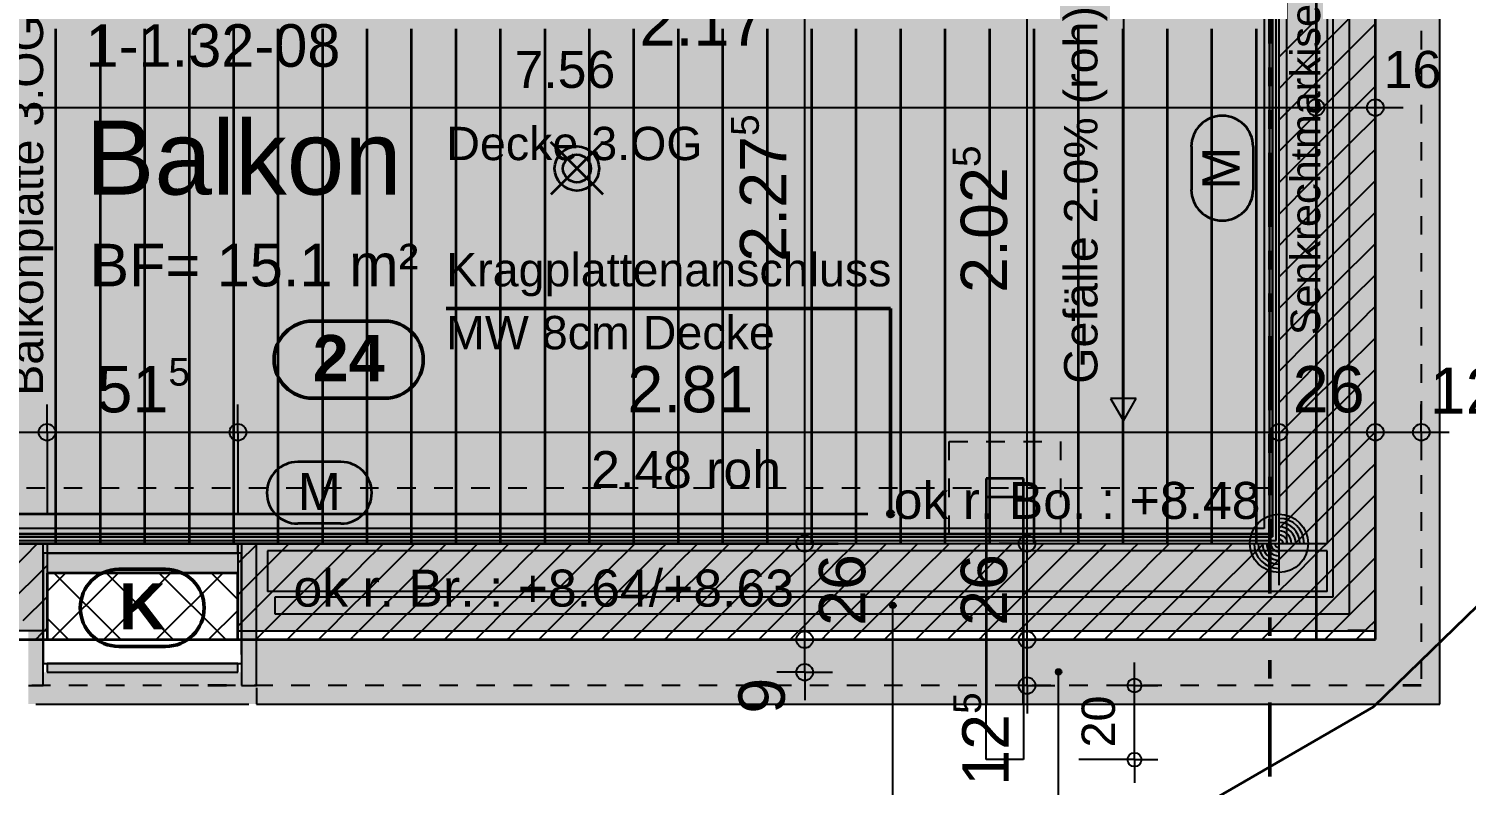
# Model space of a CAD drawing. Header units: centimetres. Extents: x 0.3 to 84.3, y 0.3 to 59.7.
# Drawn here: x 55.77 to 63.53, y 10.26 to 14.34 of the extents above; entities that cross this region are included whole.
import ezdxf

# ---------------------------------------------------------------- set-up
doc = ezdxf.new("R2010")
doc.units = ezdxf.units.CM
for name, pattern in [('AUSGEZOGEN', [0]), ('KURZGESTRICHELT', [0.25, 0.15, -0.1]), ('LINIE_17', [0.05, 0, -0.05]), ('LINIE_23', [0.79, 0.4, -0.13, 0, -0.13, 0, -0.13]), ('PHANTOM', [63.5, 31.75, -6.35, 6.35, -6.35, 6.35, -6.35]), ('PUNKT', [6.35, 0, -6.35]), ('RAND', [44.45, 12.7, -6.35, 12.7, -6.35, 0, -6.35]), ('VERDECKT', [9.525, 6.35, -3.175])]:
    doc.linetypes.add(name, pattern=pattern)
for name, color, linetype, lineweight in [('Allgemein', 7, 'AUSGEZOGEN', 35), ('Ausbau Raeume', 7, 'AUSGEZOGEN', 35), ('Bauachsen grob', 7, 'RAND', 25), ('Baulinien_ Parzellenabstand', 7, 'RAND', 35), ('Beton Ansicht', 7, 'AUSGEZOGEN', 25), ('Beton verdeckt vorne', 7, 'KURZGESTRICHELT', 25), ('Bodenplatte', 7, 'AUSGEZOGEN', 35), ('Decke', 7, 'AUSGEZOGEN', 35), ('Deckendaemmung', 7, 'AUSGEZOGEN', 25), ('Detailmasse', 7, 'AUSGEZOGEN', 25), ('Dichtung', 240, 'AUSGEZOGEN', 25), ('Entwaesserungsb._ Retentionb', 251, 'AUSGEZOGEN', 50), ('Fenster Spezialwand', 7, 'AUSGEZOGEN', 35), ('Holz Fassadenverkleidung', 7, 'AUSGEZOGEN', 35), ('Holzgelaender', 7, 'AUSGEZOGEN', 50), ('Konstruktion oben', 7, 'VERDECKT', 25), ('Raumbezeichnung', 7, 'AUSGEZOGEN', 35), ('Rolladen', 7, 'AUSGEZOGEN', 25), ('Spengler', 7, 'AUSGEZOGEN', 35), ('Text Decke', 7, 'AUSGEZOGEN', 50), ('Text Koten', 7, 'AUSGEZOGEN', 50), ('Text Werkplan Ausfuehrung', 7, 'AUSGEZOGEN', 50), ('Unterkonstruktion', 7, 'AUSGEZOGEN', 35), ('Vermassung Bodenplatte', 180, 'VERDECKT', 50), ('Vermassung Decke', 180, 'VERDECKT', 50), ('Vorhangbrett', 7, 'AUSGEZOGEN', 25), ('Wand Beton bewehrt', 7, 'AUSGEZOGEN', 35), ('Werkplan- Ausfuehrungsmasse', 7, 'AUSGEZOGEN', 25)]:
    doc.layers.add(name, color=color, linetype=linetype, lineweight=lineweight)
doc.layers.add('Elektro Apparate', color=7, linetype='AUSGEZOGEN', lineweight=35, true_color=0x656565)
doc.layers.add('Elektro Text', color=7, linetype='AUSGEZOGEN', lineweight=35, true_color=0x656565)
doc.styles.add('ARIAL', font='ARIAL.TTF')

msp = doc.modelspace()

# ---------------------------------------------------------------- hatches: boundary and pattern name
at = {"layer": 'Allgemein', "linetype": 'AUSGEZOGEN', "lineweight": 25}
for points in [[(55.85, 10.796), (55.85, 11.56), (55.77, 11.56), (55.77, 10.796)], [(55.87, 11.512), (56.9, 11.512), (56.9, 11.56), (55.87, 11.56)], [(56.92, 11.56), (56.92, 10.796), (57, 10.796), (57, 11.56)], [(56.9, 10.916), (55.87, 10.916), (55.87, 10.868), (56.9, 10.868)]]:
    msp.add_hatch(color=32, dxfattribs=at).paths.add_polyline_path(points)
at = {"layer": 'Deckendaemmung', "linetype": 'AUSGEZOGEN', "lineweight": 25, "true_color": 0xfffddf}
msp.add_hatch(color=7, dxfattribs=at).paths.add_polyline_path([(63.04, 16.114), (47.44, 16.114), (47.44, 11.404), (49.54, 11.404), (49.54, 11.092), (55.87, 11.092), (55.87, 11.404), (56.9, 11.404), (56.9, 11.092), (63.04, 11.092)])
at = {"layer": 'Elektro Apparate', "linetype": 'AUSGEZOGEN', "lineweight": 35}
h = msp.add_hatch(color=40, dxfattribs=at)
h.paths.add_polyline_path([(58.677, 13.536), (58.73, 13.589), (58.783, 13.536), (58.7768, 13.5304), (58.7467, 13.5159), (58.7133, 13.5159), (58.6832, 13.5304)], flags=16)
h.paths.add_polyline_path([(58.783, 13.642), (58.73, 13.589), (58.677, 13.642), (58.6832, 13.6476), (58.7133, 13.6621), (58.7467, 13.6621), (58.7768, 13.6476)], flags=16)
at = {"layer": 'Entwaesserungsb._ Retentionb', "linetype": 'AUSGEZOGEN', "lineweight": 25}
msp.add_hatch(color=7, dxfattribs=at).paths.add_polyline_path([(61.611, 12.3462), (61.68, 12.2262), (61.749, 12.3462)])
at = {"layer": 'Fenster Spezialwand', "linetype": 'AUSGEZOGEN', "lineweight": 25, "true_color": 0x8cffff}
for points in [[(62.468, 15.578), (62.468, 11.616), (62.484, 11.616), (62.484, 15.578)], [(62.484, 11.616), (47.4, 11.616), (47.4, 11.6), (62.484, 11.6)]]:
    msp.add_hatch(color=131, dxfattribs=at).paths.add_polyline_path(points)
at = {"layer": 'Holzgelaender', "linetype": 'AUSGEZOGEN', "lineweight": 25, "true_color": 0xe3e3e3}
msp.add_hatch(color=254, dxfattribs=at).paths.add_polyline_path([(62.9, 15.518), (62.9, 11.184), (57.1, 11.184), (57.1, 11.274), (62.81, 11.274), (62.81, 15.518)], flags=16)
at = {"layer": 'Rolladen', "linetype": 'AUSGEZOGEN', "lineweight": 25, "true_color": 0xf2edfc}
for points in [[(62.78, 15.578), (62.78, 11.564), (62.56, 11.564), (62.56, 15.578)], [(62.78, 11.304), (57.06, 11.304), (57.06, 11.524), (62.78, 11.524)]]:
    msp.add_hatch(color=7, dxfattribs=at).paths.add_polyline_path(points, flags=16)
at = {"layer": 'Spengler', "linetype": 'AUSGEZOGEN', "lineweight": 25, "true_color": 0xfafafa}
for points in [[(57, 11.044), (57, 10.696), (63.388, 10.696), (63.388, 15.658), (63.216, 15.658), (63.216, 15.618), (63.04, 15.618), (63.04, 11.044)], [(55.85, 10.868), (55.85, 10.796), (55.77, 10.796), (55.77, 10.696), (57, 10.696), (57, 10.796), (56.92, 10.796), (56.92, 10.868)]]:
    msp.add_hatch(color=7, dxfattribs=at).paths.add_polyline_path(points)
at = {"layer": 'Text Decke', "linetype": 'AUSGEZOGEN', "lineweight": 50, "true_color": 0x00c600}
for points in [[(60.4362, 11.7315), (60.4104, 11.7315), (60.4083, 11.724)], [(60.4362, 11.7315), (60.4083, 11.724), (60.4383, 11.724)], [(60.4383, 11.724), (60.4083, 11.724), (60.4104, 11.7165)], [(60.4308, 11.7369), (60.4158, 11.7369), (60.4104, 11.7315)], [(60.4308, 11.7369), (60.4104, 11.7315), (60.4362, 11.7315)], [(60.4383, 11.724), (60.4104, 11.7165), (60.4362, 11.7165)], [(60.4362, 11.7165), (60.4104, 11.7165), (60.4158, 11.7111)], [(60.4158, 11.7369), (60.4308, 11.7369), (60.4233, 11.739)], [(60.4362, 11.7165), (60.4158, 11.7111), (60.4308, 11.7111)], [(60.4308, 11.7111), (60.4158, 11.7111), (60.4233, 11.709)]]:
    msp.add_hatch(color=92, dxfattribs=at).paths.add_polyline_path(points)
at = {"layer": 'Text Werkplan Ausfuehrung', "linetype": 'AUSGEZOGEN', "lineweight": 25}
for points in [[(60.421, 11.229), (60.451, 11.229), (60.4489, 11.2365)], [(60.421, 11.229), (60.4489, 11.2365), (60.4231, 11.2365)], [(60.4231, 11.2215), (60.451, 11.229), (60.421, 11.229)], [(60.4231, 11.2365), (60.4489, 11.2365), (60.4435, 11.2419)], [(60.4231, 11.2365), (60.4435, 11.2419), (60.4285, 11.2419)], [(60.4231, 11.2215), (60.4489, 11.2215), (60.451, 11.229)], [(60.4285, 11.2161), (60.4489, 11.2215), (60.4231, 11.2215)], [(60.4285, 11.2419), (60.4435, 11.2419), (60.436, 11.244)], [(60.4285, 11.2161), (60.4435, 11.2161), (60.4489, 11.2215)], [(60.4435, 11.2161), (60.4285, 11.2161), (60.436, 11.214)], [(61.315, 10.87), (61.345, 10.87), (61.3429, 10.8775)], [(61.315, 10.87), (61.3429, 10.8775), (61.3171, 10.8775)], [(61.3171, 10.8625), (61.345, 10.87), (61.315, 10.87)], [(61.3171, 10.8775), (61.3429, 10.8775), (61.3375, 10.8829)], [(61.3171, 10.8775), (61.3375, 10.8829), (61.3225, 10.8829)], [(61.3171, 10.8625), (61.3429, 10.8625), (61.345, 10.87)], [(61.3225, 10.8829), (61.3375, 10.8829), (61.33, 10.885)], [(61.3225, 10.8571), (61.3429, 10.8625), (61.3171, 10.8625)], [(61.3225, 10.8571), (61.3375, 10.8571), (61.3429, 10.8625)], [(61.3375, 10.8571), (61.3225, 10.8571), (61.33, 10.855)]]:
    msp.add_hatch(color=7, dxfattribs=at).paths.add_polyline_path(points)

# ---------------------------------------------------------------- linework, layer by layer
at = {"layer": 'Allgemein', "color": 7, "linetype": 'AUSGEZOGEN', "lineweight": 25}
for p, q in [((55.85, 11.56), (55.77, 11.56)), ((55.85, 11.512), (55.85, 11.56)), ((55.85, 11.444), (55.85, 11.512)), ((56.9, 11.56), (55.87, 11.56)), ((55.87, 11.56), (55.87, 11.512)), ((55.87, 11.512), (55.89, 11.512)), ((55.89, 11.512), (56.88, 11.512)), ((56.88, 11.512), (56.9, 11.512)), ((56.9, 11.512), (56.9, 11.56)), ((56.92, 11.56), (56.92, 11.512)), ((57, 11.56), (56.92, 11.56)), ((56.92, 11.512), (56.92, 11.444)), ((57, 11.444), (57, 11.56)), ((55.85, 10.916), (55.85, 11.444)), ((56.92, 11.444), (56.92, 10.964)), ((57, 10.796), (57, 11.444)), ((56.92, 10.964), (56.92, 10.916)), ((55.85, 10.868), (55.85, 10.916)), ((55.85, 10.796), (55.85, 10.868)), ((55.89, 10.916), (55.87, 10.916)), ((55.87, 10.916), (55.87, 10.868)), ((55.87, 10.868), (56.9, 10.868)), ((56.88, 10.916), (55.89, 10.916)), ((56.9, 10.916), (56.88, 10.916)), ((56.9, 10.868), (56.9, 10.916)), ((56.92, 10.916), (56.92, 10.796)), ((55.77, 10.796), (55.85, 10.796)), ((56.92, 10.796), (57, 10.796))]:
    msp.add_line(p, q, dxfattribs=at)
at = {"layer": 'Ausbau Raeume', "color": 254, "linetype": 'AUSGEZOGEN', "lineweight": 35}
for p, q in [((55.9182, 13.6246), (55.9182, 14.3432)), ((56.1582, 13.6246), (56.1582, 14.3432)), ((56.3982, 13.6246), (56.3982, 14.3432)), ((56.6382, 13.6246), (56.6382, 14.3432)), ((56.8782, 13.6246), (56.8782, 14.3432)), ((57.1182, 13.6246), (57.1182, 14.3432)), ((57.3582, 13.6246), (57.3582, 14.3432)), ((57.5982, 13.6246), (57.5982, 14.3432)), ((57.8382, 13.6246), (57.8382, 14.3432)), ((58.0782, 13.6246), (58.0782, 14.3432)), ((58.3182, 13.6246), (58.3182, 14.3432)), ((58.5582, 13.6246), (58.5582, 14.3432)), ((58.7982, 13.6246), (58.7982, 14.3432)), ((59.0382, 13.6246), (59.0382, 14.3432)), ((59.2782, 13.6246), (59.2782, 14.3432)), ((59.5182, 13.6246), (59.5182, 14.3432)), ((59.7582, 13.6246), (59.7582, 14.3432)), ((59.9982, 13.6246), (59.9982, 14.3432)), ((60.2382, 13.6246), (60.2382, 14.3432)), ((60.4782, 13.6246), (60.4782, 14.3432)), ((60.7182, 13.6246), (60.7182, 14.3432)), ((60.9582, 13.6246), (60.9582, 14.3432)), ((61.1982, 13.6246), (61.1982, 14.3432)), ((61.4382, 13.6246), (61.4382, 14.3432)), ((61.6782, 13.6246), (61.6782, 14.3432)), ((61.9182, 13.6246), (61.9182, 14.3432)), ((62.1582, 13.6246), (62.1582, 14.3432)), ((62.3982, 13.6246), (62.3982, 14.3432)), ((55.9182, 12.9046), (55.9182, 13.6232)), ((56.1582, 12.9046), (56.1582, 13.6232)), ((56.3982, 12.9046), (56.3982, 13.6232)), ((56.6382, 12.9046), (56.6382, 13.6232)), ((56.8782, 12.9046), (56.8782, 13.6232)), ((57.1182, 12.9046), (57.1182, 13.6232)), ((57.3582, 12.9046), (57.3582, 13.6232)), ((57.5982, 12.9046), (57.5982, 13.6232)), ((57.8382, 12.9046), (57.8382, 13.6232)), ((58.0782, 12.9046), (58.0782, 13.6232)), ((58.3182, 12.9046), (58.3182, 13.6232)), ((58.5582, 12.9046), (58.5582, 13.6232)), ((58.7982, 12.9046), (58.7982, 13.6232)), ((59.0382, 12.9046), (59.0382, 13.6232)), ((59.2782, 12.9046), (59.2782, 13.6232)), ((59.5182, 12.9046), (59.5182, 13.6232)), ((59.7582, 12.9046), (59.7582, 13.6232)), ((59.9982, 12.9046), (59.9982, 13.6232)), ((60.2382, 12.9046), (60.2382, 13.6232)), ((60.4782, 12.9046), (60.4782, 13.6232)), ((60.7182, 12.9046), (60.7182, 13.6232)), ((60.9582, 12.9046), (60.9582, 13.6232)), ((61.1982, 12.9046), (61.1982, 13.6232)), ((61.4382, 12.9046), (61.4382, 13.6232)), ((61.6782, 12.9046), (61.6782, 13.6232)), ((61.9182, 12.9046), (61.9182, 13.6232)), ((62.1582, 12.9046), (62.1582, 13.6232)), ((62.3982, 12.9046), (62.3982, 13.6232)), ((55.9182, 12.1846), (55.9182, 12.9032)), ((56.1582, 12.1846), (56.1582, 12.9032)), ((56.3982, 12.1846), (56.3982, 12.9032)), ((56.6382, 12.1846), (56.6382, 12.9032)), ((56.8782, 12.1846), (56.8782, 12.9032)), ((57.1182, 12.1846), (57.1182, 12.9032)), ((57.3582, 12.1846), (57.3582, 12.9032)), ((57.5982, 12.1846), (57.5982, 12.9032)), ((57.8382, 12.1846), (57.8382, 12.9032)), ((58.0782, 12.1846), (58.0782, 12.9032)), ((58.3182, 12.1846), (58.3182, 12.9032)), ((58.5582, 12.1846), (58.5582, 12.9032)), ((58.7982, 12.1846), (58.7982, 12.9032)), ((59.0382, 12.1846), (59.0382, 12.9032)), ((59.2782, 12.1846), (59.2782, 12.9032)), ((59.5182, 12.1846), (59.5182, 12.9032)), ((59.7582, 12.1846), (59.7582, 12.9032)), ((59.9982, 12.1846), (59.9982, 12.9032)), ((60.2382, 12.1846), (60.2382, 12.9032)), ((60.4782, 12.1846), (60.4782, 12.9032)), ((60.7182, 12.1846), (60.7182, 12.9032)), ((60.9582, 12.1846), (60.9582, 12.9032)), ((61.1982, 12.1846), (61.1982, 12.9032)), ((61.4382, 12.1846), (61.4382, 12.9032)), ((61.6782, 12.1846), (61.6782, 12.9032)), ((61.9182, 12.1846), (61.9182, 12.9032)), ((62.1582, 12.1846), (62.1582, 12.9032)), ((62.3982, 12.1846), (62.3982, 12.9032)), ((55.9182, 11.56), (55.9182, 12.1832)), ((56.1582, 11.56), (56.1582, 12.1832)), ((56.3982, 11.56), (56.3982, 12.1832)), ((56.6382, 11.56), (56.6382, 12.1832)), ((56.8782, 11.56), (56.8782, 12.1832)), ((57.1182, 11.564), (57.1182, 12.1832)), ((57.3582, 11.564), (57.3582, 12.1832)), ((57.5982, 11.564), (57.5982, 12.1832)), ((57.8382, 11.564), (57.8382, 12.1832)), ((58.0782, 11.564), (58.0782, 12.1832)), ((58.3182, 11.564), (58.3182, 12.1832)), ((58.5582, 11.564), (58.5582, 12.1832)), ((58.7982, 11.564), (58.7982, 12.1832)), ((59.0382, 11.564), (59.0382, 12.1832)), ((59.2782, 11.564), (59.2782, 12.1832)), ((59.5182, 11.564), (59.5182, 12.1832)), ((59.7582, 11.564), (59.7582, 12.1832)), ((59.9982, 11.564), (59.9982, 12.1832)), ((60.2382, 11.564), (60.2382, 12.1832)), ((60.4782, 11.564), (60.4782, 12.1832)), ((60.7182, 11.564), (60.7182, 12.1832)), ((60.9582, 11.564), (60.9582, 12.1832)), ((61.1982, 11.564), (61.1982, 12.1832)), ((61.4382, 11.564), (61.4382, 12.1832)), ((61.6782, 11.564), (61.6782, 12.1832)), ((61.9182, 11.564), (61.9182, 12.1832)), ((62.1582, 11.564), (62.1582, 12.1832)), ((62.3982, 11.564), (62.3982, 12.1832))]:
    msp.add_line(p, q, dxfattribs=at)
at = {"layer": 'Bauachsen grob', "color": 32, "linetype": 'LINIE_23', "lineweight": 50, "true_color": 0xc36e14}
msp.add_line((62.47, 1.394), (62.47, 57.974), dxfattribs=at)
at = {"layer": 'Baulinien_ Parzellenabstand', "color": 240, "linetype": 'RAND', "lineweight": 35}
for p, q in [((68.9349, 16.4281), (63.0297, 10.6803)), ((63.0297, 10.6803), (54.7593, 5.9059))]:
    msp.add_line(p, q, dxfattribs=at)
at = {"layer": 'Beton Ansicht', "color": 7, "linetype": 'AUSGEZOGEN', "lineweight": 25}
for p, q in [((62.52, 11.564), (62.52, 15.618)), ((49.54, 11.564), (55.87, 11.564)), ((55.87, 11.564), (55.87, 11.56)), ((56.9, 11.564), (56.9, 11.56)), ((56.9, 11.564), (62.52, 11.564))]:
    msp.add_line(p, q, dxfattribs=at)
at = {"layer": 'Beton verdeckt vorne', "color": 7, "linetype": 'VERDECKT', "lineweight": 25}
for p, q in [((63.04, 11.044), (63.04, 15.954)), ((55.87, 11.512), (55.87, 11.404)), ((55.87, 11.512), (55.87, 11.404)), ((56.9, 11.56), (56.9, 11.404)), ((49.54, 11.044), (55.87, 11.044)), ((56.9, 11.044), (63.04, 11.044))]:
    msp.add_line(p, q, dxfattribs=at)
at = {"layer": 'Bodenplatte', "color": 92, "linetype": 'VERDECKT', "lineweight": 35, "true_color": 0x00c600}
for p, q in [((63.04, 11.044), (63.04, 15.954)), ((31.34, 11.044), (63.04, 11.044))]:
    msp.add_line(p, q, dxfattribs=at)
at = {"layer": 'Decke', "color": 92, "linetype": 'RAND', "lineweight": 35, "true_color": 0x00c600}
for p, q in [((62.72, 16.114), (62.72, 11.044)), ((47.6, 11.724), (62.72, 11.724)), ((47.44, 11.564), (62.72, 11.564)), ((31.34, 11.044), (62.72, 11.044))]:
    msp.add_line(p, q, dxfattribs=at)
at = {"layer": 'Deckendaemmung', "color": 52, "linetype": 'PHANTOM', "lineweight": 25, "true_color": 0xc6c600}
for p, q in [((63.04, 11.092), (63.04, 15.954)), ((55.87, 11.092), (49.54, 11.092)), ((56.9, 11.092), (63.04, 11.092))]:
    msp.add_line(p, q, dxfattribs=at)
at = {"layer": 'Detailmasse', "color": 240, "linetype": 'AUSGEZOGEN', "lineweight": 25}
for p, q in [((61.74, 10.796), (61.74, 10.921)), ((61.74, 10.796), (61.615, 10.796)), ((61.74, 10.796), (61.865, 10.796)), ((61.74, 10.796), (61.74, 10.796)), ((61.74, 10.396), (61.74, 10.796)), ((61.74, 10.396), (61.44, 10.396)), ((61.74, 10.396), (61.615, 10.396)), ((61.74, 10.396), (61.865, 10.396)), ((61.74, 10.396), (61.74, 10.271))]:
    msp.add_line(p, q, dxfattribs=at)
for centre in [(61.74, 10.796), (61.74, 10.396)]:
    msp.add_circle(centre, 0.0375, dxfattribs=at)
at = {"layer": 'Dichtung', "color": 21, "linetype": 'AUSGEZOGEN', "lineweight": 25, "true_color": 0xffa8a8}
for p, q in [((62.7845, 14.2864), (62.9962, 14.4981)), ((62.52, 14.1916), (62.6992, 14.3708)), ((62.8694, 14.2015), (63.04, 14.3722)), ((62.5724, 14.0742), (62.7841, 14.286)), ((62.6572, 13.9894), (62.8689, 14.2011)), ((62.9542, 14.1167), (63.04, 14.2025)), ((62.52, 14.0219), (62.572, 14.0738)), ((62.7421, 13.9045), (62.9538, 14.1163)), ((62.52, 13.8522), (62.6568, 13.989)), ((62.8269, 13.8197), (63.0386, 14.0314)), ((63.0391, 14.0318), (63.04, 14.0328)), ((62.53, 13.6924), (62.7417, 13.9041)), ((62.6148, 13.6076), (62.8265, 13.8193)), ((62.9118, 13.7348), (63.04, 13.863)), ((62.6997, 13.5227), (62.9114, 13.7344)), ((62.52, 13.6825), (62.5295, 13.692)), ((62.9966, 13.65), (63.04, 13.6933)), ((62.52, 13.5128), (62.6144, 13.6071)), ((62.7845, 13.4379), (62.9962, 13.6496)), ((62.52, 13.343), (62.6992, 13.5223)), ((62.8694, 13.353), (63.04, 13.5236)), ((62.5724, 13.2257), (62.7841, 13.4374)), ((62.6572, 13.1409), (62.8689, 13.3526)), ((62.9542, 13.2681), (63.04, 13.3539)), ((62.52, 13.1733), (62.572, 13.2253)), ((62.7421, 13.056), (62.9538, 13.2677)), ((62.52, 13.0036), (62.6568, 13.1404)), ((62.8269, 12.9712), (63.0386, 13.1829)), ((63.0391, 13.1833), (63.04, 13.1842)), ((62.53, 12.8439), (62.7417, 13.0556)), ((62.6148, 12.759), (62.8265, 12.9707)), ((62.9118, 12.8863), (63.04, 13.0145)), ((62.6997, 12.6742), (62.9114, 12.8859)), ((62.52, 12.8339), (62.5295, 12.8435)), ((62.9966, 12.8015), (63.04, 12.8448)), ((62.52, 12.6642), (62.6144, 12.7586)), ((62.7845, 12.5893), (62.9962, 12.801)), ((62.52, 12.4945), (62.6992, 12.6738)), ((62.8694, 12.5045), (63.04, 12.6751)), ((62.5724, 12.3772), (62.7841, 12.5889)), ((62.6572, 12.2923), (62.8689, 12.504)), ((62.9542, 12.4196), (63.04, 12.5054)), ((62.7421, 12.2075), (62.9538, 12.4192)), ((62.52, 12.3248), (62.572, 12.3768)), ((62.52, 12.1551), (62.6568, 12.2919)), ((62.8269, 12.1226), (63.0386, 12.3343)), ((63.0391, 12.3348), (63.04, 12.3357)), ((62.53, 11.9954), (62.7417, 12.2071)), ((62.6148, 11.9105), (62.8265, 12.1222)), ((62.9118, 12.0378), (63.04, 12.166)), ((62.6997, 11.8256), (62.9114, 12.0374)), ((62.52, 11.9854), (62.5295, 11.9949)), ((62.7845, 11.7408), (62.9962, 11.9525)), ((62.9966, 11.9529), (63.04, 11.9963)), ((62.52, 11.8157), (62.6144, 11.9101)), ((62.52, 11.646), (62.6992, 11.8252)), ((62.8694, 11.6559), (63.04, 11.8266)), ((62.5724, 11.5287), (62.7841, 11.7404)), ((62.6572, 11.4438), (62.8689, 11.6555)), ((62.9542, 11.5711), (63.04, 11.6569)), ((55.7842, 11.5287), (55.8195, 11.564)), ((56.9, 11.4566), (57.0074, 11.564)), ((57.0994, 11.4862), (57.1771, 11.564)), ((57.1842, 11.4014), (57.3468, 11.564)), ((57.4812, 11.5287), (57.5165, 11.564)), ((57.5661, 11.4438), (57.6863, 11.564)), ((57.6509, 11.359), (57.856, 11.564)), ((57.9479, 11.4862), (58.0257, 11.564)), ((58.0328, 11.4014), (58.1954, 11.564)), ((58.3297, 11.5287), (58.3651, 11.564)), ((58.4146, 11.4438), (58.5348, 11.564)), ((58.4994, 11.359), (58.7045, 11.564)), ((58.7964, 11.4862), (58.8742, 11.564)), ((58.8813, 11.4014), (59.0439, 11.564)), ((59.1783, 11.5287), (59.2136, 11.564)), ((59.2631, 11.4438), (59.3833, 11.564)), ((59.348, 11.359), (59.553, 11.564)), ((59.645, 11.4862), (59.7227, 11.564)), ((59.7298, 11.4014), (59.8924, 11.564)), ((60.0268, 11.5287), (60.0621, 11.564)), ((60.1116, 11.4438), (60.2318, 11.564)), ((60.1965, 11.359), (60.4015, 11.564)), ((60.4935, 11.4862), (60.5712, 11.564)), ((60.5783, 11.4014), (60.741, 11.564)), ((60.8753, 11.5287), (60.9107, 11.564)), ((60.9602, 11.4438), (61.0804, 11.564)), ((61.045, 11.359), (61.2501, 11.564)), ((61.342, 11.4862), (61.4198, 11.564)), ((61.4269, 11.4014), (61.5895, 11.564)), ((61.7239, 11.5287), (61.7592, 11.564)), ((61.8087, 11.4438), (61.9289, 11.564)), ((61.8936, 11.359), (62.0986, 11.564)), ((62.1905, 11.4862), (62.2683, 11.564)), ((62.2754, 11.4014), (62.438, 11.564)), ((62.7421, 11.359), (62.9538, 11.5707)), ((55.572, 11.3165), (55.7837, 11.5282)), ((56.9, 11.2869), (57.0989, 11.4858)), ((57.2691, 11.3165), (57.4808, 11.5282)), ((57.7358, 11.2741), (57.9475, 11.4858)), ((58.1176, 11.3165), (58.3293, 11.5282)), ((58.5843, 11.2741), (58.796, 11.4858)), ((58.9661, 11.3165), (59.1778, 11.5282)), ((59.4328, 11.2741), (59.6445, 11.4858)), ((59.8147, 11.3165), (60.0264, 11.5282)), ((60.2814, 11.2741), (60.4931, 11.4858)), ((60.6632, 11.3165), (60.8749, 11.5282)), ((61.1299, 11.2741), (61.3416, 11.4858)), ((61.5117, 11.3165), (61.7234, 11.5282)), ((61.9784, 11.2741), (62.1901, 11.4858)), ((62.3602, 11.3165), (62.572, 11.5282)), ((62.8269, 11.2741), (63.0386, 11.4858)), ((63.0391, 11.4862), (63.04, 11.4872)), ((55.6569, 11.2317), (55.8686, 11.4434)), ((55.869, 11.4438), (55.87, 11.4448)), ((57.3539, 11.2317), (57.5656, 11.4434)), ((58.2025, 11.2317), (58.4142, 11.4434)), ((59.051, 11.2317), (59.2627, 11.4434)), ((59.8995, 11.2317), (60.1112, 11.4434)), ((60.748, 11.2317), (60.9598, 11.4434)), ((61.5966, 11.2317), (61.8083, 11.4434)), ((62.4451, 11.2317), (62.6568, 11.4434)), ((56.9721, 11.1893), (57.1838, 11.401)), ((57.4388, 11.1468), (57.6505, 11.3585)), ((57.8206, 11.1893), (58.0323, 11.401)), ((58.2873, 11.1468), (58.499, 11.3585)), ((58.6692, 11.1893), (58.8809, 11.401)), ((59.1358, 11.1468), (59.3475, 11.3585)), ((59.5177, 11.1893), (59.7294, 11.401)), ((59.9844, 11.1468), (60.1961, 11.3585)), ((60.3662, 11.1893), (60.5779, 11.401)), ((60.8329, 11.1468), (61.0446, 11.3585)), ((61.2147, 11.1893), (61.4264, 11.401)), ((61.6814, 11.1468), (61.8931, 11.3585)), ((62.0633, 11.1893), (62.275, 11.401)), ((62.53, 11.1468), (62.7417, 11.3585)), ((55.7417, 11.1468), (55.87, 11.2751)), ((57.0569, 11.1044), (57.2687, 11.3161)), ((57.5236, 11.062), (57.7353, 11.2737)), ((57.9055, 11.1044), (58.1172, 11.3161)), ((58.3722, 11.062), (58.5839, 11.2737)), ((58.754, 11.1044), (58.9657, 11.3161)), ((59.2207, 11.062), (59.4324, 11.2737)), ((59.6025, 11.1044), (59.8142, 11.3161)), ((60.0692, 11.062), (60.2809, 11.2737)), ((60.4511, 11.1044), (60.6628, 11.3161)), ((60.9178, 11.062), (61.1295, 11.2737)), ((61.2996, 11.1044), (61.5113, 11.3161)), ((61.7663, 11.062), (61.978, 11.2737)), ((62.1481, 11.1044), (62.3598, 11.3161)), ((62.6148, 11.062), (62.8265, 11.2737)), ((62.9118, 11.1893), (63.04, 11.3175)), ((56.9, 11.1172), (56.9717, 11.1888)), ((57.1663, 11.044), (57.3535, 11.2313)), ((57.6754, 11.044), (57.8202, 11.1888)), ((58.0148, 11.044), (58.202, 11.2313)), ((58.5239, 11.044), (58.6687, 11.1888)), ((58.8633, 11.044), (59.0506, 11.2313)), ((59.3724, 11.044), (59.5173, 11.1888)), ((59.7118, 11.044), (59.8991, 11.2313)), ((60.221, 11.044), (60.3658, 11.1888)), ((60.5604, 11.044), (60.7476, 11.2313)), ((61.0695, 11.044), (61.2143, 11.1888)), ((61.4089, 11.044), (61.5961, 11.2313)), ((61.918, 11.044), (62.0628, 11.1888)), ((62.2574, 11.044), (62.4447, 11.2313)), ((62.7665, 11.044), (62.9114, 11.1888)), ((55.8266, 11.062), (55.87, 11.1054)), ((56.9965, 11.044), (57.0565, 11.104)), ((57.336, 11.044), (57.4384, 11.1464)), ((57.8451, 11.044), (57.9051, 11.104)), ((58.1845, 11.044), (58.2869, 11.1464)), ((58.6936, 11.044), (58.7536, 11.104)), ((59.033, 11.044), (59.1354, 11.1464)), ((59.5421, 11.044), (59.6021, 11.104)), ((59.8815, 11.044), (59.9839, 11.1464)), ((60.3907, 11.044), (60.4506, 11.104)), ((60.7301, 11.044), (60.8325, 11.1464)), ((61.2392, 11.044), (61.2992, 11.104)), ((61.5786, 11.044), (61.681, 11.1464)), ((62.0877, 11.044), (62.1477, 11.104)), ((62.4271, 11.044), (62.5295, 11.1464)), ((62.9362, 11.044), (62.9962, 11.104)), ((62.9966, 11.1044), (63.04, 11.1478)), ((55.8086, 11.044), (55.8262, 11.0615)), ((57.5057, 11.044), (57.5232, 11.0615)), ((58.3542, 11.044), (58.3717, 11.0615)), ((59.2027, 11.044), (59.2203, 11.0615)), ((60.0512, 11.044), (60.0688, 11.0615)), ((60.8998, 11.044), (60.9173, 11.0615)), ((61.7483, 11.044), (61.7659, 11.0615)), ((62.5968, 11.044), (62.6144, 11.0615))]:
    msp.add_line(p, q, dxfattribs=at)
at = {"layer": 'Elektro Apparate', "color": 40, "linetype": 'AUSGEZOGEN', "lineweight": 35}
for p, q in [((58.8714, 13.7304), (58.5886, 13.4476)), ((58.8714, 13.4476), (58.5886, 13.7304))]:
    msp.add_line(p, q, dxfattribs=at)
for radius in [0.12, 0.075]:
    msp.add_circle((58.73, 13.589), radius, dxfattribs=at)
at = {"layer": 'Elektro Text', "color": 40, "linetype": 'AUSGEZOGEN', "lineweight": 35}
for p, q in [((62.0467, 13.7071), (62.0467, 13.4743)), ((62.38, 13.7071), (62.38, 13.4743)), ((57.4561, 12.004), (57.2233, 12.004)), ((57.4561, 11.6707), (57.2233, 11.6707))]:
    msp.add_line(p, q, dxfattribs=at)
for centre, start, end in [((62.2133, 13.7071), 0, 180), ((62.2133, 13.4743), 180, 0), ((57.2233, 11.8373), 90, 270), ((57.4561, 11.8373), 270, 90)]:
    msp.add_arc(centre, 0.1667, start, end, dxfattribs=at)
at = {"layer": 'Entwaesserungsb._ Retentionb', "color": 7, "linetype": 'AUSGEZOGEN', "lineweight": 25}
for p, q in [((61.68, 14.4752), (61.68, 12.2262)), ((61.749, 12.3462), (61.611, 12.3462)), ((61.611, 12.3462), (61.68, 12.2262)), ((61.68, 12.3462), (61.68, 12.3762)), ((61.68, 12.2262), (61.749, 12.3462)), ((61.68, 12.2262), (61.68, 12.2262)), ((61.68, 12.2262), (61.68, 12.2262)), ((61.68, 12.2262), (61.68, 12.2262))]:
    msp.add_line(p, q, dxfattribs=at)
at = {"layer": 'Entwaesserungsb._ Retentionb', "color": 7, "linetype": 'LINIE_17', "lineweight": 25}
msp.add_line((47.36, 11.864), (62.52, 11.864), dxfattribs=at)
at = {"layer": 'Fenster Spezialwand', "color": 7, "linetype": 'AUSGEZOGEN', "lineweight": 25}
for p, q in [((62.44, 15.578), (62.44, 11.644)), ((62.468, 11.644), (62.468, 15.578)), ((62.468, 15.578), (62.468, 11.644)), ((62.484, 11.616), (62.484, 15.578)), ((62.484, 15.578), (62.484, 11.616)), ((62.504, 11.6), (62.504, 15.578)), ((62.44, 11.644), (47.4, 11.644)), ((62.468, 11.644), (62.468, 11.616)), ((62.468, 11.616), (62.468, 11.644)), ((47.4, 11.616), (62.468, 11.616)), ((62.468, 11.616), (47.4, 11.616)), ((47.4, 11.6), (62.484, 11.6)), ((62.484, 11.6), (47.4, 11.6)), ((47.4, 11.58), (62.504, 11.58)), ((62.484, 11.616), (62.484, 11.6)), ((62.484, 11.6), (62.484, 11.616)), ((62.504, 11.58), (62.504, 11.6))]:
    msp.add_line(p, q, dxfattribs=at)
at = {"layer": 'Holz Fassadenverkleidung', "color": 7, "linetype": 'LINIE_17', "lineweight": 25}
for p, q in [((63.288, 47.732), (63.288, 10.796)), ((63.288, 10.796), (31.092, 10.796))]:
    msp.add_line(p, q, dxfattribs=at)
at = {"layer": 'Holzgelaender', "color": 7, "linetype": 'AUSGEZOGEN', "lineweight": 25}
for p, q in [((62.81, 15.518), (62.81, 11.274)), ((62.9, 11.184), (62.9, 15.518)), ((57.1, 11.274), (57.1, 11.184)), ((62.81, 11.274), (57.1, 11.274)), ((57.1, 11.184), (62.9, 11.184))]:
    msp.add_line(p, q, dxfattribs=at)
at = {"layer": 'Konstruktion oben', "color": 7, "linetype": 'PUNKT', "lineweight": 35}
for p, q in [((63.288, 47.732), (63.288, 10.796)), ((62.992, 15.618), (62.992, 11.092)), ((62.992, 11.092), (57, 11.092)), ((63.288, 10.796), (31.092, 10.796))]:
    msp.add_line(p, q, dxfattribs=at)
at = {"layer": 'Rolladen', "color": 202, "linetype": 'PHANTOM', "lineweight": 25}
for p, q in [((62.56, 15.578), (62.56, 11.564)), ((62.78, 15.578), (62.78, 11.564)), ((62.56, 11.564), (62.78, 11.564)), ((57.06, 11.524), (57.06, 11.304)), ((62.78, 11.524), (57.06, 11.524)), ((62.78, 11.304), (62.78, 11.524)), ((62.78, 11.304), (57.06, 11.304))]:
    msp.add_line(p, q, dxfattribs=at)
at = {"layer": 'Spengler', "color": 7, "linetype": 'AUSGEZOGEN', "lineweight": 25}
for p, q in [((63.04, 11.044), (63.04, 15.618)), ((63.388, 10.696), (63.388, 15.658)), ((57, 11.044), (63.04, 11.044)), ((57, 10.784), (57, 10.696)), ((55.81, 10.696), (56.96, 10.696)), ((57, 10.696), (63.388, 10.696))]:
    msp.add_line(p, q, dxfattribs=at)
at = {"layer": 'Spengler', "color": 240, "linetype": 'LINIE_17', "lineweight": 25}
for p, q in [((60.74, 12.114), (61.34, 12.114)), ((60.74, 11.614), (60.74, 12.114)), ((61.34, 12.114), (61.34, 11.614)), ((61.34, 11.614), (60.74, 11.614))]:
    msp.add_line(p, q, dxfattribs=at)
at = {"layer": 'Spengler', "color": 240, "linetype": 'VERDECKT', "lineweight": 35}
for p, q in [((61.14, 11.914), (60.94, 11.914)), ((60.94, 11.914), (60.94, 10.696)), ((61.14, 10.696), (61.14, 11.914)), ((61.14, 11.814), (60.94, 11.814))]:
    msp.add_line(p, q, dxfattribs=at)
at = {"layer": 'Spengler', "color": 240, "linetype": 'AUSGEZOGEN', "lineweight": 25}
for p, q in [((60.94, 10.396), (60.94, 10.696)), ((61.14, 10.696), (61.14, 10.396)), ((61.14, 10.396), (60.94, 10.396))]:
    msp.add_line(p, q, dxfattribs=at)
at = {"layer": 'Text Decke', "color": 92, "linetype": 'AUSGEZOGEN', "lineweight": 50, "true_color": 0x00c600}
for p, q in [((58.0241, 12.832), (60.4233, 12.832)), ((60.4233, 12.832), (60.4233, 11.724)), ((60.4083, 11.724), (60.4083, 11.724)), ((60.4233, 11.739), (60.4233, 11.739)), ((60.4383, 11.724), (60.4383, 11.724)), ((60.4233, 11.709), (60.4233, 11.709))]:
    msp.add_line(p, q, dxfattribs=at)
msp.add_circle((60.4233, 11.724), 0.015, dxfattribs=at)
at = {"layer": 'Text Koten', "color": 240, "linetype": 'AUSGEZOGEN', "lineweight": 25}
for p, q in [((62.52, 11.339), (62.52, 11.789)), ((62.52, 11.4065), (62.52, 11.7215)), ((62.295, 11.564), (62.745, 11.564)), ((62.3627, 11.564), (62.6775, 11.564))]:
    msp.add_line(p, q, dxfattribs=at)
msp.add_circle((62.52, 11.564), 0.1575, dxfattribs=at)
for radius, start, end in [(0.135, 0, 90), (0.1125, 0, 90), (0.09, 0, 90), (0.135, 180, 270), (0.1125, 180, 270), (0.09, 180, 270), (0.0675, 180, 270), (0.045, 180, 270), (0.0225, 180, 270), (0.0675, 0, 90), (0.045, 0, 90), (0.0225, 0, 90)]:
    msp.add_arc((62.52, 11.564), radius, start, end, dxfattribs=at)
at = {"layer": 'Text Werkplan Ausfuehrung', "color": 240, "linetype": 'AUSGEZOGEN', "lineweight": 50}
for p, q in [((57.6926, 12.7648), (57.3042, 12.7648)), ((57.6926, 12.3481), (57.3042, 12.3481))]:
    msp.add_line(p, q, dxfattribs=at)
at = {"layer": 'Text Werkplan Ausfuehrung', "color": 92, "linetype": 'AUSGEZOGEN', "lineweight": 50, "true_color": 0x00b300}
for p, q in [((56.5101, 11.424), (56.2579, 11.424)), ((56.5101, 11.0073), (56.2579, 11.0073))]:
    msp.add_line(p, q, dxfattribs=at)
at = {"layer": 'Text Werkplan Ausfuehrung', "color": 7, "linetype": 'AUSGEZOGEN', "lineweight": 25}
for p, q in [((60.421, 11.229), (60.421, 11.229)), ((60.436, 11.244), (60.436, 11.244)), ((60.436, 9.9233), (60.436, 11.229)), ((60.436, 11.214), (60.436, 11.214)), ((60.451, 11.229), (60.451, 11.229)), ((61.315, 10.87), (61.315, 10.87)), ((61.33, 10.885), (61.33, 10.885)), ((61.33, 9.5133), (61.33, 10.87)), ((61.345, 10.87), (61.345, 10.87)), ((61.33, 10.855), (61.33, 10.855))]:
    msp.add_line(p, q, dxfattribs=at)
for centre in [(60.436, 11.229), (61.33, 10.87)]:
    msp.add_circle(centre, 0.015, dxfattribs=at)
at = {"layer": 'Text Werkplan Ausfuehrung', "color": 240, "linetype": 'AUSGEZOGEN', "lineweight": 50}
for centre, start, end in [((57.3042, 12.5564), 90, 270), ((57.6926, 12.5564), 270, 90)]:
    msp.add_arc(centre, 0.2083, start, end, dxfattribs=at)
at = {"layer": 'Text Werkplan Ausfuehrung', "color": 92, "linetype": 'AUSGEZOGEN', "lineweight": 50, "true_color": 0x00b300}
for centre, start, end in [((56.2579, 11.2157), 90, 270), ((56.5101, 11.2157), 270, 90)]:
    msp.add_arc(centre, 0.2083, start, end, dxfattribs=at)
at = {"layer": 'Unterkonstruktion', "color": 7, "linetype": 'AUSGEZOGEN', "lineweight": 25}
for p, q in [((55.87, 11.512), (55.85, 11.512)), ((55.85, 11.512), (55.85, 11.444)), ((55.89, 11.512), (55.87, 11.512)), ((56.88, 11.512), (55.89, 11.512)), ((56.9, 11.512), (56.88, 11.512)), ((56.92, 11.512), (56.9, 11.512)), ((56.92, 11.444), (56.92, 11.512)), ((55.85, 11.444), (55.85, 10.916)), ((56.92, 10.964), (56.92, 11.444)), ((55.87, 11.044), (55.87, 11.404)), ((55.87, 11.404), (55.89, 11.404)), ((55.89, 11.404), (56.88, 11.404)), ((56.88, 11.404), (56.9, 11.404)), ((56.9, 11.404), (56.9, 11.044)), ((55.89, 11.044), (55.87, 11.044)), ((56.88, 11.044), (55.89, 11.044)), ((56.9, 11.044), (56.88, 11.044)), ((55.85, 10.916), (55.87, 10.916)), ((55.87, 10.916), (55.89, 10.916)), ((55.89, 10.916), (56.88, 10.916)), ((56.88, 10.916), (56.9, 10.916)), ((56.9, 10.916), (56.92, 10.916))]:
    msp.add_line(p, q, dxfattribs=at)
at = {"layer": 'Vermassung Decke', "color": 92, "linetype": 'AUSGEZOGEN', "lineweight": 25, "true_color": 0x00c600}
for p, q in [((62.72, 13.9179), (62.72, 14.0679)), ((63.04, 13.9179), (63.04, 14.0679)), ((62.72, 13.9179), (62.72, 13.7679)), ((62.72, 13.9179), (62.72, 13.9179)), ((62.72, 13.9179), (63.04, 13.9179)), ((63.04, 13.9179), (63.04, 13.7679)), ((63.04, 13.9179), (63.04, 13.9179)), ((63.04, 13.9179), (63.19, 13.9179))]:
    msp.add_line(p, q, dxfattribs=at)
msp.add_lwpolyline([(47.6, 13.9179), (49.5889, 13.9179), (49.5889, 13.9179), (62.72, 13.9179)], dxfattribs=at)
for centre in [(62.72, 13.9179), (63.04, 13.9179)]:
    msp.add_circle(centre, 0.045, dxfattribs=at)
at = {"layer": 'Wand Beton bewehrt', "color": 7, "linetype": 'AUSGEZOGEN', "lineweight": 35}
for p, q in [((55.89, 11.404), (55.87, 11.404)), ((55.87, 11.404), (55.87, 11.044)), ((56.88, 11.404), (55.89, 11.404)), ((56.9, 11.404), (56.88, 11.404)), ((56.9, 11.044), (56.9, 11.404)), ((55.87, 11.044), (55.89, 11.044)), ((55.89, 11.044), (56.88, 11.044)), ((56.88, 11.044), (56.9, 11.044))]:
    msp.add_line(p, q, dxfattribs=at)
at = {"layer": 'Wand Beton bewehrt', "color": 7, "linetype": 'AUSGEZOGEN', "lineweight": 25}
for p, q in [((55.87, 11.3034), (55.9706, 11.404)), ((55.8935, 11.044), (56.2535, 11.404)), ((56.2688, 11.044), (55.9088, 11.404)), ((56.1763, 11.044), (56.5363, 11.404)), ((56.5517, 11.044), (56.1917, 11.404)), ((56.4591, 11.044), (56.8191, 11.404)), ((56.8345, 11.044), (56.4745, 11.404)), ((56.9, 11.2614), (56.7574, 11.404)), ((56.742, 11.044), (56.9, 11.202)), ((55.986, 11.044), (55.87, 11.16))]:
    msp.add_line(p, q, dxfattribs=at)
at = {"layer": 'Werkplan- Ausfuehrungsmasse', "color": 7, "linetype": 'AUSGEZOGEN', "lineweight": 25}
for p, q in [((59.96, 11.564), (59.96, 16.114)), ((55.87, 12.164), (55.87, 12.314)), ((56.9, 12.164), (56.9, 12.314)), ((62.52, 12.164), (62.52, 12.314)), ((63.04, 12.164), (63.04, 12.314)), ((63.288, 12.164), (63.288, 12.314)), ((49.54, 12.164), (55.87, 12.164)), ((55.87, 12.164), (55.87, 12.014)), ((55.87, 12.164), (56.9, 12.164)), ((56.9, 12.164), (56.9, 12.014)), ((56.9, 12.164), (62.52, 12.164)), ((62.52, 12.164), (62.52, 12.014)), ((62.52, 12.164), (62.52, 11.724)), ((62.52, 12.164), (63.04, 12.164)), ((63.04, 12.164), (63.04, 12.014)), ((63.04, 12.164), (63.04, 12.164)), ((63.04, 12.164), (63.288, 12.164)), ((63.288, 12.164), (63.288, 12.014)), ((63.288, 12.164), (63.288, 12.164)), ((63.288, 12.164), (63.438, 12.164)), ((59.96, 11.564), (59.81, 11.564)), ((59.96, 11.564), (60.11, 11.564)), ((59.96, 11.564), (59.96, 11.564)), ((59.96, 11.044), (59.96, 11.564)), ((61.16, 11.564), (61.01, 11.564)), ((61.16, 11.564), (61.31, 11.564)), ((61.16, 11.564), (61.16, 11.564)), ((61.16, 11.044), (61.16, 11.564)), ((59.96, 11.044), (59.81, 11.044)), ((59.96, 11.044), (60.11, 11.044)), ((59.96, 11.044), (59.96, 11.044)), ((59.96, 10.868), (59.96, 11.044)), ((61.16, 11.044), (61.01, 11.044)), ((61.16, 11.044), (61.31, 11.044)), ((61.16, 11.044), (61.16, 11.044)), ((61.16, 10.796), (61.16, 11.044)), ((59.96, 10.868), (59.81, 10.868)), ((59.96, 10.868), (60.11, 10.868)), ((59.96, 10.868), (59.96, 10.868)), ((59.96, 10.868), (59.96, 10.718)), ((61.16, 10.796), (61.01, 10.796)), ((61.16, 10.796), (61.31, 10.796)), ((61.16, 10.796), (61.16, 10.796)), ((61.16, 10.796), (61.16, 10.646))]:
    msp.add_line(p, q, dxfattribs=at)
for points in [[(61.16, 11.564), (61.16, 13.7792), (61.16, 13.7792), (61.16, 15.5514), (61.16, 15.5514), (61.16, 15.618)], [(55.87, 12.164), (55.87, 11.8691), (55.87, 11.8691), (55.87, 11.724)], [(56.9, 12.164), (56.9, 11.8539), (56.9, 11.8539), (56.9, 11.724)]]:
    msp.add_lwpolyline(points, dxfattribs=at)
for centre in [(55.87, 12.164), (56.9, 12.164), (62.52, 12.164), (63.04, 12.164), (63.288, 12.164), (59.96, 11.564), (61.16, 11.564), (59.96, 11.044), (61.16, 11.044), (59.96, 10.868), (61.16, 10.796)]:
    msp.add_circle(centre, 0.045, dxfattribs=at)

# ---------------------------------------------------------------- texts
at = {"layer": 'Detailmasse', "color": 240, "linetype": 'AUSGEZOGEN', "lineweight": 35, "insert": (61.6369, 10.4622), "char_height": 0.18, "width": 0.09, "attachment_point": 7, "rotation": 90, "style": 'ARIAL'}
msp.add_mtext('20', dxfattribs=at)
at = {"layer": 'Elektro Text', "color": 40, "linetype": 'AUSGEZOGEN', "lineweight": 35, "insert": (62.3067, 13.4743), "char_height": 0.2, "width": 0.1, "attachment_point": 7, "rotation": 90, "style": 'ARIAL'}
msp.add_mtext('M', dxfattribs=at)
at = {"layer": 'Elektro Text', "color": 40, "linetype": 'AUSGEZOGEN', "lineweight": 35, "insert": (57.2233, 11.744), "char_height": 0.2, "width": 0.1, "attachment_point": 7, "style": 'ARIAL'}
msp.add_mtext('M', dxfattribs=at)
at = {"layer": 'Entwaesserungsb._ Retentionb', "color": 7, "linetype": 'AUSGEZOGEN', "lineweight": 35, "insert": (61.594, 12.4262), "char_height": 0.18, "width": 0.09, "attachment_point": 7, "rotation": 90, "style": 'ARIAL'}
msp.add_mtext('Gefälle\\~2.0%\\~(roh)', dxfattribs=at)
at = {"layer": 'Raumbezeichnung', "color": 7, "linetype": 'AUSGEZOGEN', "lineweight": 50, "char_height": 0.23, "width": 0.115, "attachment_point": 7, "style": 'ARIAL'}
for s, insert in [('1-1.32-08', (56.0784, 14.135)), ('BF=\\~15.1\\~m²', (56.0984, 12.9491))]:
    msp.add_mtext(s, dxfattribs=dict(at, insert=insert))
at = {"layer": 'Raumbezeichnung', "color": 7, "linetype": 'AUSGEZOGEN', "lineweight": 35, "insert": (56.0769, 13.4424), "char_height": 0.4, "width": 0.2, "attachment_point": 7, "style": 'ARIAL'}
msp.add_mtext('Balkon', dxfattribs=at)
at = {"layer": 'Text Decke', "color": 92, "linetype": 'AUSGEZOGEN', "lineweight": 35, "true_color": 0x00c600, "char_height": 0.18, "width": 0.09, "attachment_point": 7, "style": 'ARIAL'}
for s, insert in [('Kragplattenanschluss', (58.0241, 12.898)), ('MW\\~8cm\\~Decke', (58.0241, 12.61))]:
    msp.add_mtext(s, dxfattribs=dict(at, insert=insert))
at = {"layer": 'Text Koten', "color": 7, "linetype": 'AUSGEZOGEN', "lineweight": 35, "char_height": 0.2, "width": 0.1, "attachment_point": 7, "style": 'ARIAL'}
for s, insert in [('ok\\~r.\\~Bo.\\~:\\~+8.48', (60.44, 11.6933)), ('ok\\~r.\\~Br.\\~:\\~+8.64/+8.63', (57.2, 11.2196))]:
    msp.add_mtext(s, dxfattribs=dict(at, insert=insert))
at = {"layer": 'Text Werkplan Ausfuehrung', "color": 240, "linetype": 'AUSGEZOGEN', "lineweight": 50, "insert": (57.3042, 12.4398), "char_height": 0.25, "width": 0.125, "attachment_point": 7, "style": 'ARIAL'}
msp.add_mtext('\\fArial|i0|b1|c0|p0;24', dxfattribs=at)
at = {"layer": 'Text Werkplan Ausfuehrung', "color": 92, "linetype": 'AUSGEZOGEN', "lineweight": 50, "true_color": 0x00b300, "insert": (56.2579, 11.099), "char_height": 0.25, "width": 0.125, "attachment_point": 7, "style": 'ARIAL'}
msp.add_mtext('\\fArial|i0|b1|c0|p0;K', dxfattribs=at)
at = {"layer": 'Vermassung Bodenplatte', "color": 92, "linetype": 'AUSGEZOGEN', "lineweight": 35, "true_color": 0x00c600, "insert": (55.9032, 12.3616), "char_height": 0.18, "width": 0.09, "attachment_point": 7, "rotation": 90, "style": 'ARIAL'}
msp.add_mtext('Balkonplatte\\~3.OG', dxfattribs=at)
at = {"layer": 'Vermassung Decke', "color": 92, "linetype": 'AUSGEZOGEN', "lineweight": 35, "true_color": 0x00c600, "attachment_point": 7, "style": 'ARIAL'}
for s, insert, char_height, width in [('7.56', (58.3934, 14.0213), 0.2, 0.1), ('16', (63.085, 14.0213), 0.2, 0.1), ('Decke\\~3.OG', (58.0252, 13.6315), 0.18, 0.09)]:
    msp.add_mtext(s, dxfattribs=dict(at, insert=insert, char_height=char_height, width=width))
at = {"layer": 'Vorhangbrett', "color": 191, "linetype": 'AUSGEZOGEN', "lineweight": 35, "true_color": 0xbe96ea, "insert": (62.7447, 12.689), "char_height": 0.16, "width": 0.08, "attachment_point": 7, "rotation": 90, "style": 'ARIAL'}
msp.add_mtext('Senkrechtmarkise', dxfattribs=at)
at = {"layer": 'Werkplan- Ausfuehrungsmasse', "color": 7, "linetype": 'AUSGEZOGEN', "lineweight": 50, "attachment_point": 7, "style": 'ARIAL'}
for s, insert, char_height, width in [('2.17', (59.0681, 14.253), 0.25, 0.125), ('51', (56.1367, 12.2683), 0.25, 0.125), ('5', (56.5252, 12.4141), 0.15, 0.075), ('2.81', (59.0022, 12.2683), 0.25, 0.125), ('26', (62.5938, 12.2683), 0.25, 0.125), ('12', (63.333, 12.264), 0.25, 0.125)]:
    msp.add_mtext(s, dxfattribs=dict(at, insert=insert, char_height=char_height, width=width))
at = {"layer": 'Werkplan- Ausfuehrungsmasse', "color": 7, "linetype": 'AUSGEZOGEN', "lineweight": 50, "attachment_point": 7, "rotation": 90, "style": 'ARIAL'}
for s, insert, char_height, width in [('5', (59.7142, 13.7648), 0.15, 0.075), ('2.27', (59.86, 13.0851), 0.25, 0.125), ('5', (60.9099, 13.5968), 0.15, 0.075), ('2.02', (61.0557, 12.9171), 0.25, 0.125), ('26', (60.2902, 11.1178), 0.25, 0.125), ('26', (61.0557, 11.1178), 0.25, 0.125), ('9', (59.8557, 10.6441), 0.25, 0.125), ('5', (60.9142, 10.6428), 0.15, 0.075), ('12', (61.06, 10.2544), 0.25, 0.125)]:
    msp.add_mtext(s, dxfattribs=dict(at, insert=insert, char_height=char_height, width=width))
at = {"layer": 'Werkplan- Ausfuehrungsmasse', "color": 7, "linetype": 'AUSGEZOGEN', "lineweight": 35, "insert": (58.8069, 11.8598), "char_height": 0.2, "width": 0.1, "attachment_point": 7, "style": 'ARIAL'}
msp.add_mtext('2.48\\~roh', dxfattribs=at)

doc.saveas('drawing.dxf')
